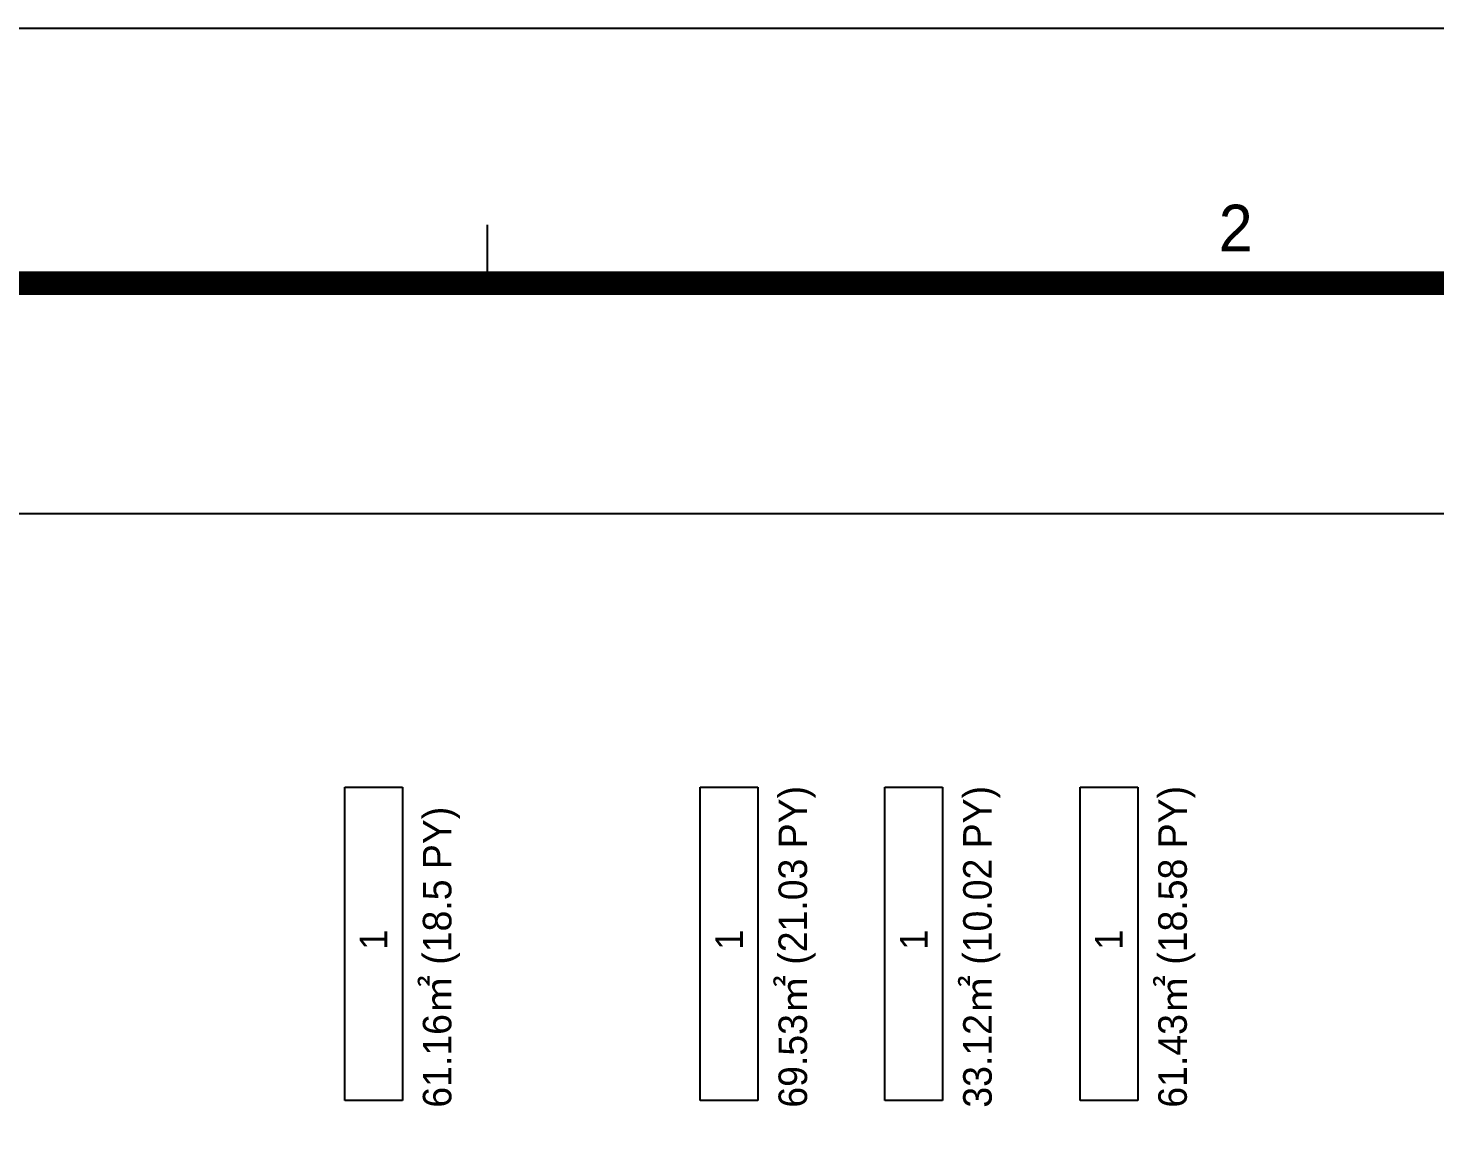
# Model space of a CAD drawing. Header units: millimetres. Extents: x 10479 to 135323, y 879012 to 965592.
# Drawn here: x 28566 to 46677, y 951295 to 965592 of the extents above; entities that cross this region are included whole.
import ezdxf
from ezdxf.enums import TextEntityAlignment as Align

# ---------------------------------------------------------------- set-up
doc = ezdxf.new("R2010")
doc.units = ezdxf.units.MM
doc.layers.add('$CHAR', color=3, linetype='Continuous')
doc.styles.add('군산', font='H2HDRM.TTF')
doc.styles.add('돋움', font='')
doc.styles.get('돋움').set_extended_font_data('Dotum')

# ---------------------------------------------------------------- blocks, each defined once
blk = doc.blocks.new('도각')
for p, q in [((97695, 8921), (97695, 9428)), ((84695, 8921), (162695, 8921))]:
    blk.add_line(p, q)
blk.add_lwpolyline([(81500, 11136), (165740, 11136), (165740, -47285), (81500, -47285)], close=True)
at = {"const_width": 203}
blk.add_lwpolyline([(162695, -45172), (162695, 8921), (84695, 8921), (84695, -45172)], close=True, dxfattribs=at)
blk.add_lwpolyline([(162695, -41490), (162695, 8921), (84695, 8921), (84695, -41490)], dxfattribs=at)
at = {"color": 1}
blk.add_lwpolyline([(86695, 6921), (160695, 6921), (160695, -39490), (86695, -39490)], close=True, dxfattribs=at)
at = {"style": '군산'}
blk.add_text('2', height=405, dxfattribs=at).set_placement((104195, 9400), align=Align.MIDDLE_CENTER)
blk = doc.blocks.new('14F')
at = {"color": 8}
for p, q in [((-167358, 778629, 0), (-167358, 782662, 0)), ((-167358, 782662, 0), (-166616, 782662, 0)), ((-166616, 782662, 0), (-166616, 778629, 0)), ((-162780, 778629, 0), (-162780, 782662, 0)), ((-162780, 782662, 0), (-162038, 782662, 0)), ((-162038, 782662, 0), (-162038, 778629, 0)), ((-160403, 778629, 0), (-160403, 782662, 0)), ((-160403, 782662, 0), (-159660, 782662, 0)), ((-159660, 782662, 0), (-159660, 778629, 0)), ((-157890, 778629, 0), (-157890, 782662, 0)), ((-157890, 782662, 0), (-157148, 782662, 0)), ((-157148, 782662, 0), (-157148, 778629, 0)), ((-166616, 778629, 0), (-167358, 778629, 0)), ((-162038, 778629, 0), (-162780, 778629, 0)), ((-159660, 778629, 0), (-160403, 778629, 0)), ((-157148, 778629, 0), (-157890, 778629, 0))]:
    blk.add_line(p, q, dxfattribs=at)
at = {"color": 8, "linetype": 'ByBlock', "style": '돋움'}
for s, p in [('69.53㎡ (21.03 PY)', (-161405, 778537)), ('33.12㎡ (10.02 PY)', (-159028, 778537)), ('61.43㎡ (18.58 PY)', (-156516, 778537)), ('61.16㎡ (18.5 PY)', (-165984, 778537))]:
    blk.add_text(s, height=367.92, rotation=90, dxfattribs=at).set_placement(p)
at = {"color": 8, "linetype": 'ByBlock', "ltscale": 0.1, "style": '돋움'}
for tag, p in [('인재전략팀', (-162409, 780698, 0)), ('HRD기획팀', (-160032, 780698, 0)), ('기업문화팀', (-157519, 780698, 0)), ('뷰티교육팀', (-152663, 780698, 0)), ('자산관리팀', (-147978, 780698, 0)), ('그룹HR팀', (-166987, 780698, 0)), ('법무팀', (-145354, 780698, 0)), ('특허팀', (-142261, 780698, 0)), ('상표팀', (-139438, 780698, 0))]:
    blk.add_attdef(tag, text='', height=356, rotation=90, dxfattribs=at).set_placement(p, align=Align.MIDDLE_CENTER)
at = {"color": 8, "style": '돋움'}
blk.add_attdef('1', text='', height=420, rotation=180, dxfattribs=at).set_placement((-143911, 758189), align=Align.MIDDLE)

msp = doc.modelspace()

# ---------------------------------------------------------------- block references
at = {"layer": '$CHAR', "color": 1}
ref = msp.add_blockref('14F', (200000, 173159.8), dxfattribs=at)
ref.add_attrib('그룹HR팀', '1', dxfattribs={"layer": '0', "color": 8, "linetype": 'ByBlock', "ltscale": 0.1, "height": 356.2, "rotation": 90, "style": '돋움'}).set_placement((33012.9, 953858, 0), align=Align.MIDDLE_CENTER)
ref.add_attrib('HRD기획팀', '1', dxfattribs={"layer": '0', "color": 8, "linetype": 'ByBlock', "ltscale": 0.1, "height": 356.2, "rotation": 90, "style": '돋움'}).set_placement((39968.5, 953858, 0), align=Align.MIDDLE_CENTER)
ref.add_attrib('기업문화팀', '1', dxfattribs={"layer": '0', "color": 8, "linetype": 'ByBlock', "ltscale": 0.1, "height": 356.2, "rotation": 90, "style": '돋움'}).set_placement((42480.7, 953858, 0), align=Align.MIDDLE_CENTER)
ref.add_attrib('인재전략팀', '1', dxfattribs={"layer": '0', "color": 8, "linetype": 'ByBlock', "ltscale": 0.1, "height": 356.2, "rotation": 90, "style": '돋움'}).set_placement((37591.3, 953858, 0), align=Align.MIDDLE_CENTER)
at = {"xscale": 1.482, "yscale": 1.482, "zscale": 1.482}
msp.add_blockref('도각', (-110303.8, 949088.5), dxfattribs=at)

doc.saveas('drawing.dxf')
